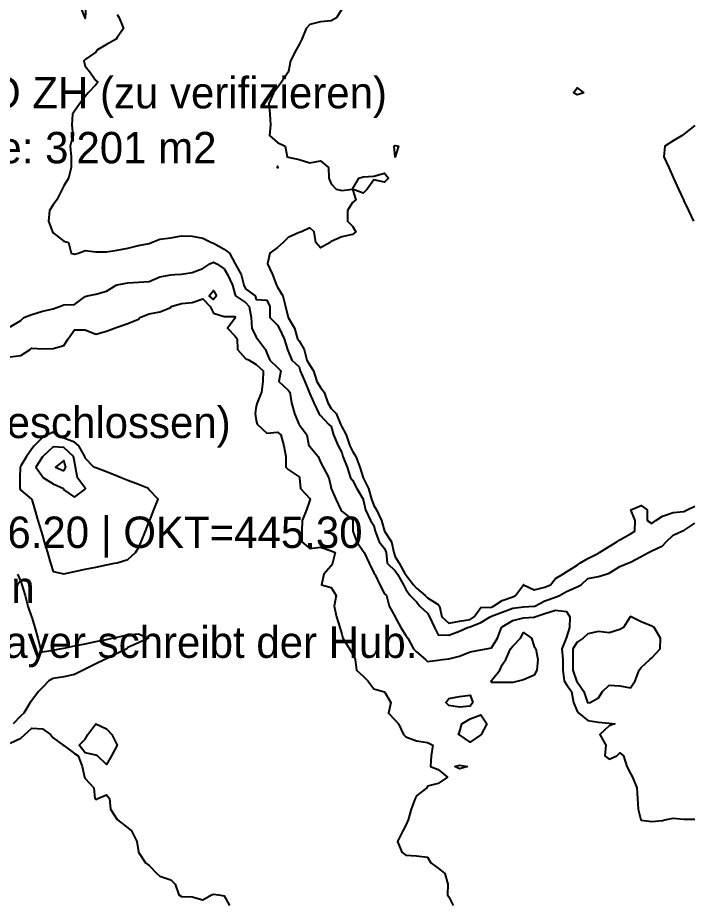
# Model space of a CAD drawing. Header units: metres. Extents: x 2681030 to 2681330, y 1246000 to 1246290.
# Drawn here: x 2681191.1 to 2681222.69, y 1246044.9 to 1246086.26 of the extents above; entities that cross this region are included whole.
import ezdxf

# ---------------------------------------------------------------- set-up
doc = ezdxf.new("R2010")
doc.units = ezdxf.units.M
doc.layers.add('BASIS_HOEHENLINIEN', color=8, linetype='Continuous')
doc.layers.add('BASIS_META', color=7, linetype='Continuous')

msp = doc.modelspace()

# ---------------------------------------------------------------- linework, layer by layer
at = {"layer": 'BASIS_HOEHENLINIEN'}
for points in [[(2681194.032, 1246086.75, 0), (2681194.237, 1246086.25, 0), (2681194.25, 1246086.229, 0), (2681194.273, 1246086.25, 0), (2681194.303, 1246086.75, 0)], [(2681206.25, 1246086.651, 0), (2681206.008, 1246086.25, 0), (2681205.75, 1246086.111, 0), (2681205.25, 1246086.073, 0), (2681204.75, 1246085.94, 0), (2681204.585, 1246085.75, 0), (2681204.388, 1246085.25, 0), (2681204.25, 1246085.004, 0), (2681204.11, 1246084.75, 0), (2681203.852, 1246084.25, 0), (2681203.762, 1246083.75, 0), (2681203.75, 1246083.715, 0), (2681203.424, 1246083.25, 0), (2681203.25, 1246083, 0), (2681203.051, 1246082.75, 0), (2681202.837, 1246082.25, 0), (2681202.881, 1246081.75, 0), (2681202.91, 1246081.25, 0), (2681202.87, 1246080.75, 0), (2681203.25, 1246080.427, 0), (2681203.597, 1246080.25, 0), (2681203.699, 1246079.75, 0), (2681203.75, 1246079.732, 0), (2681204.25, 1246079.625, 0), (2681204.75, 1246079.472, 0), (2681205.25, 1246079.562, 0), (2681205.631, 1246079.25, 0), (2681205.651, 1246078.75, 0), (2681205.75, 1246078.486, 0), (2681205.985, 1246078.25, 0), (2681206.25, 1246078.183, 0), (2681206.75, 1246078.248, 0), (2681206.909, 1246077.75, 0), (2681206.75, 1246077.619, 0), (2681206.52, 1246077.25, 0), (2681206.513, 1246076.75, 0), (2681206.75, 1246076.513, 0), (2681206.901, 1246076.25, 0), (2681206.75, 1246076.123, 0), (2681206.25, 1246076.015, 0), (2681205.75, 1246075.802, 0), (2681205.705, 1246075.75, 0), (2681205.25, 1246075.501, 0), (2681205.034, 1246075.75, 0), (2681204.958, 1246076.25, 0), (2681204.75, 1246076.441, 0), (2681204.36, 1246076.25, 0), (2681204.25, 1246076.214, 0), (2681203.75, 1246075.981, 0), (2681203.509, 1246075.75, 0), (2681203.25, 1246075.522, 0), (2681202.878, 1246075.25, 0), (2681202.771, 1246074.75, 0), (2681203.016, 1246074.25, 0), (2681203.198, 1246073.75, 0), (2681203.25, 1246073.658, 0), (2681203.491, 1246073.25, 0), (2681203.617, 1246072.75, 0), (2681203.739, 1246072.25, 0), (2681203.75, 1246072.235, 0), (2681204.034, 1246071.75, 0), (2681204.184, 1246071.25, 0), (2681204.25, 1246071.156, 0), (2681204.497, 1246070.75, 0), (2681204.616, 1246070.25, 0), (2681204.75, 1246070.013, 0), (2681204.931, 1246069.75, 0), (2681205.081, 1246069.25, 0), (2681205.25, 1246068.972, 0), (2681205.42, 1246068.75, 0), (2681205.603, 1246068.25, 0), (2681205.75, 1246067.99, 0), (2681205.982, 1246067.75, 0), (2681206.195, 1246067.25, 0), (2681206.25, 1246067.132, 0), (2681206.456, 1246066.75, 0), (2681206.632, 1246066.25, 0), (2681206.75, 1246065.986, 0), (2681206.905, 1246065.75, 0), (2681207.088, 1246065.25, 0), (2681207.249, 1246064.75, 0), (2681207.25, 1246064.749, 0), (2681207.497, 1246064.25, 0), (2681207.634, 1246063.75, 0), (2681207.75, 1246063.449, 0), (2681207.876, 1246063.25, 0), (2681208.113, 1246062.75, 0), (2681208.247, 1246062.25, 0), (2681208.25, 1246062.246, 0), (2681208.575, 1246061.75, 0), (2681208.682, 1246061.25, 0), (2681208.75, 1246061.046, 0), (2681208.936, 1246060.75, 0), (2681209.219, 1246060.25, 0), (2681209.25, 1246060.204, 0), (2681209.609, 1246059.75, 0), (2681209.75, 1246059.593, 0), (2681210.155, 1246059.25, 0), (2681210.25, 1246059.137, 0), (2681210.75, 1246058.817, 0), (2681210.814, 1246058.75, 0), (2681210.922, 1246058.25, 0), (2681211.25, 1246057.955, 0), (2681211.75, 1246058.051, 0), (2681212.25, 1246058.13, 0), (2681212.436, 1246058.25, 0), (2681212.75, 1246058.682, 0), (2681213.25, 1246058.704, 0), (2681213.337, 1246058.75, 0), (2681213.75, 1246059.017, 0), (2681214.25, 1246059.185, 0), (2681214.372, 1246059.25, 0), (2681214.744, 1246059.75, 0), (2681214.75, 1246059.754, 0), (2681214.753, 1246059.75, 0), (2681215.25, 1246059.512, 0), (2681215.75, 1246059.629, 0), (2681216.003, 1246059.75, 0), (2681216.25, 1246060.043, 0), (2681216.591, 1246060.25, 0), (2681216.75, 1246060.358, 0), (2681217.25, 1246060.671, 0), (2681217.379, 1246060.75, 0), (2681217.75, 1246060.974, 0), (2681218.25, 1246061.23, 0), (2681218.296, 1246061.25, 0), (2681218.75, 1246061.54, 0), (2681219.112, 1246061.75, 0), (2681219.25, 1246061.852, 0), (2681219.75, 1246062.131, 0), (2681219.948, 1246062.25, 0), (2681219.96, 1246062.75, 0), (2681219.761, 1246063.25, 0), (2681220.25, 1246063.458, 0), (2681220.53, 1246063.25, 0), (2681220.535, 1246062.75, 0), (2681220.75, 1246062.612, 0), (2681220.934, 1246062.75, 0), (2681221.25, 1246062.958, 0), (2681221.75, 1246063.132, 0), (2681222.25, 1246063.165, 0), (2681222.392, 1246063.25, 0), (2681222.75, 1246063.421, 0)], [(2681195.75, 1246086.41, 0), (2681195.847, 1246086.25, 0), (2681196.038, 1246085.75, 0), (2681195.75, 1246085.334, 0), (2681195.699, 1246085.25, 0), (2681195.25, 1246085.008, 0), (2681194.833, 1246084.75, 0), (2681194.75, 1246084.646, 0), (2681194.25, 1246084.301, 0), (2681194.192, 1246084.25, 0), (2681194.25, 1246084, 0), (2681194.456, 1246083.75, 0), (2681194.75, 1246083.33, 0), (2681194.845, 1246083.25, 0), (2681194.75, 1246083.128, 0), (2681194.392, 1246082.75, 0), (2681194.25, 1246082.581, 0), (2681194.006, 1246082.25, 0), (2681193.75, 1246081.886, 0), (2681193.663, 1246081.75, 0), (2681193.622, 1246081.25, 0), (2681193.667, 1246080.75, 0), (2681193.555, 1246080.25, 0), (2681193.603, 1246079.75, 0), (2681193.591, 1246079.25, 0), (2681193.47, 1246078.75, 0), (2681193.25, 1246078.396, 0), (2681193.172, 1246078.25, 0), (2681192.925, 1246077.75, 0), (2681192.75, 1246077.516, 0), (2681192.584, 1246077.25, 0), (2681192.537, 1246076.75, 0), (2681192.72, 1246076.25, 0), (2681192.75, 1246076.201, 0), (2681193.25, 1246075.812, 0), (2681193.476, 1246075.75, 0), (2681193.593, 1246075.25, 0), (2681193.75, 1246075.205, 0), (2681193.932, 1246075.25, 0), (2681194.25, 1246075.377, 0), (2681194.75, 1246075.305, 0), (2681195.25, 1246075.313, 0), (2681195.75, 1246075.39, 0), (2681196.25, 1246075.483, 0), (2681196.75, 1246075.608, 0), (2681197.25, 1246075.71, 0), (2681197.354, 1246075.75, 0), (2681197.75, 1246075.909, 0), (2681198.25, 1246075.964, 0), (2681198.75, 1246076.065, 0), (2681199.25, 1246076.04, 0), (2681199.75, 1246075.954, 0), (2681200.159, 1246075.75, 0), (2681200.25, 1246075.72, 0), (2681200.75, 1246075.434, 0), (2681200.996, 1246075.25, 0), (2681201.25, 1246074.778, 0), (2681201.264, 1246074.75, 0), (2681201.539, 1246074.25, 0), (2681201.675, 1246073.75, 0), (2681201.75, 1246073.577, 0), (2681202.196, 1246073.25, 0), (2681202.25, 1246073.084, 0), (2681202.75, 1246073.057, 0), (2681202.886, 1246072.75, 0), (2681202.893, 1246072.25, 0), (2681203.25, 1246071.883, 0), (2681203.317, 1246071.75, 0), (2681203.559, 1246071.25, 0), (2681203.713, 1246070.75, 0), (2681203.75, 1246070.668, 0), (2681203.916, 1246070.25, 0), (2681204.25, 1246069.93, 0), (2681204.31, 1246069.75, 0), (2681204.52, 1246069.25, 0), (2681204.724, 1246068.75, 0), (2681204.75, 1246068.675, 0), (2681204.95, 1246068.25, 0), (2681205.169, 1246067.75, 0), (2681205.25, 1246067.66, 0), (2681205.628, 1246067.25, 0), (2681205.75, 1246067.15, 0), (2681205.861, 1246066.75, 0), (2681206.076, 1246066.25, 0), (2681206.25, 1246065.935, 0), (2681206.298, 1246065.75, 0), (2681206.501, 1246065.25, 0), (2681206.659, 1246064.75, 0), (2681206.75, 1246064.632, 0), (2681206.954, 1246064.25, 0), (2681207.245, 1246063.75, 0), (2681207.25, 1246063.741, 0), (2681207.355, 1246063.25, 0), (2681207.599, 1246062.75, 0), (2681207.75, 1246062.523, 0), (2681207.816, 1246062.25, 0), (2681208, 1246061.75, 0), (2681208.25, 1246061.445, 0), (2681208.322, 1246061.25, 0), (2681208.373, 1246060.75, 0), (2681208.75, 1246060.392, 0), (2681208.854, 1246060.25, 0), (2681209.135, 1246059.75, 0), (2681209.25, 1246059.532, 0), (2681209.453, 1246059.25, 0), (2681209.75, 1246058.947, 0), (2681209.898, 1246058.75, 0), (2681210.25, 1246058.418, 0), (2681210.352, 1246058.25, 0), (2681210.583, 1246057.75, 0), (2681210.75, 1246057.409, 0), (2681211.25, 1246057.398, 0), (2681211.75, 1246057.579, 0), (2681212.134, 1246057.75, 0), (2681212.25, 1246057.778, 0), (2681212.75, 1246057.98, 0), (2681213.18, 1246058.25, 0), (2681213.25, 1246058.279, 0), (2681213.75, 1246058.468, 0), (2681214.25, 1246058.653, 0), (2681214.75, 1246058.721, 0), (2681215.25, 1246058.743, 0), (2681215.275, 1246058.75, 0), (2681215.75, 1246059, 0), (2681216.25, 1246059.168, 0), (2681216.426, 1246059.25, 0), (2681216.75, 1246059.435, 0), (2681217.25, 1246059.645, 0), (2681217.448, 1246059.75, 0), (2681217.75, 1246060.047, 0), (2681218.25, 1246060.132, 0), (2681218.612, 1246060.25, 0), (2681218.75, 1246060.286, 0), (2681219.25, 1246060.594, 0), (2681219.619, 1246060.75, 0), (2681219.75, 1246060.81, 0), (2681220.25, 1246061.071, 0), (2681220.585, 1246061.25, 0), (2681220.75, 1246061.339, 0), (2681221.25, 1246061.57, 0), (2681221.414, 1246061.75, 0), (2681221.75, 1246062.07, 0), (2681222.152, 1246062.25, 0), (2681222.25, 1246062.285, 0), (2681222.75, 1246062.62, 0)], [(2681217.565, 1246082.75, 0), (2681217.25, 1246082.655, 0), (2681217.087, 1246082.75, 0), (2681217.25, 1246082.987, 0), (2681217.565, 1246082.75, 0)], [(2681222.75, 1246081.219, 0), (2681222.25, 1246080.816, 0), (2681222.161, 1246080.75, 0), (2681221.75, 1246080.496, 0), (2681221.349, 1246080.25, 0), (2681221.304, 1246079.75, 0), (2681221.535, 1246079.25, 0), (2681221.75, 1246078.784, 0), (2681221.766, 1246078.75, 0), (2681221.996, 1246078.25, 0), (2681222.227, 1246077.75, 0), (2681222.25, 1246077.7, 0), (2681222.458, 1246077.25, 0), (2681222.688, 1246076.75, 0)], [(2681208.753, 1246079.75, 0), (2681208.75, 1246079.746, 0), (2681208.745, 1246079.75, 0), (2681208.7, 1246080.25, 0), (2681208.75, 1246080.284, 0), (2681208.901, 1246080.25, 0), (2681208.753, 1246079.75, 0)], [(2681203.25, 1246079.242, 0), (2681203.271, 1246079.25, 0), (2681203.25, 1246079.31, 0), (2681203.226, 1246079.25, 0), (2681203.25, 1246079.242, 0)], [(2681207.437, 1246078.25, 0), (2681207.25, 1246078.058, 0), (2681206.751, 1246078.25, 0), (2681207.054, 1246078.75, 0), (2681207.25, 1246078.814, 0), (2681207.75, 1246078.857, 0), (2681208.25, 1246078.997, 0), (2681208.428, 1246078.75, 0), (2681208.25, 1246078.573, 0), (2681207.75, 1246078.682, 0), (2681207.437, 1246078.25, 0)], [(2681190.75, 1246071.801, 0), (2681191.25, 1246072.103, 0), (2681191.378, 1246072.25, 0), (2681191.75, 1246072.376, 0), (2681192.25, 1246072.532, 0), (2681192.75, 1246072.642, 0), (2681193.053, 1246072.75, 0), (2681193.25, 1246072.827, 0), (2681193.75, 1246072.843, 0), (2681194.25, 1246073.219, 0), (2681194.357, 1246073.25, 0), (2681194.75, 1246073.336, 0), (2681195.25, 1246073.481, 0), (2681195.707, 1246073.75, 0), (2681195.75, 1246073.767, 0), (2681196.25, 1246073.866, 0), (2681196.75, 1246073.889, 0), (2681197.25, 1246073.931, 0), (2681197.75, 1246074.146, 0), (2681198.25, 1246074.24, 0), (2681198.439, 1246074.25, 0), (2681198.75, 1246074.276, 0), (2681199.25, 1246074.35, 0), (2681199.75, 1246074.536, 0), (2681200.083, 1246074.75, 0), (2681200.25, 1246074.828, 0), (2681200.409, 1246074.75, 0), (2681200.75, 1246074.513, 0), (2681200.912, 1246074.25, 0), (2681201.146, 1246073.75, 0), (2681201.25, 1246073.353, 0), (2681201.286, 1246073.25, 0), (2681201.75, 1246072.947, 0), (2681201.92, 1246072.75, 0), (2681202.009, 1246072.25, 0), (2681202.047, 1246071.75, 0), (2681202.25, 1246071.328, 0), (2681202.303, 1246071.25, 0), (2681202.678, 1246070.75, 0), (2681202.75, 1246070.571, 0), (2681202.888, 1246070.25, 0), (2681203.25, 1246069.904, 0), (2681203.395, 1246069.75, 0), (2681203.313, 1246069.25, 0), (2681203.75, 1246068.84, 0), (2681203.828, 1246068.75, 0), (2681203.896, 1246068.25, 0), (2681204.046, 1246067.75, 0), (2681204.247, 1246067.25, 0), (2681204.25, 1246067.246, 0), (2681204.616, 1246066.75, 0), (2681204.707, 1246066.25, 0), (2681204.75, 1246066.205, 0), (2681205.142, 1246065.75, 0), (2681205.25, 1246065.473, 0), (2681205.386, 1246065.25, 0), (2681205.651, 1246064.75, 0), (2681205.75, 1246064.268, 0), (2681205.76, 1246064.25, 0), (2681205.976, 1246063.75, 0), (2681206.199, 1246063.25, 0), (2681206.25, 1246063.187, 0), (2681206.75, 1246062.779, 0), (2681206.769, 1246062.75, 0), (2681206.759, 1246062.25, 0), (2681206.956, 1246061.75, 0), (2681207.25, 1246061.312, 0), (2681207.29, 1246061.25, 0), (2681207.526, 1246060.75, 0), (2681207.75, 1246060.305, 0), (2681207.797, 1246060.25, 0), (2681208.023, 1246059.75, 0), (2681208.25, 1246059.32, 0), (2681208.341, 1246059.25, 0), (2681208.463, 1246058.75, 0), (2681208.743, 1246058.25, 0), (2681208.75, 1246058.23, 0), (2681209.013, 1246057.75, 0), (2681209.25, 1246057.372, 0), (2681209.345, 1246057.25, 0), (2681209.596, 1246056.75, 0), (2681209.75, 1246056.608, 0), (2681210.17, 1246056.25, 0), (2681210.25, 1246056.158, 0), (2681210.75, 1246056.224, 0), (2681210.964, 1246056.25, 0), (2681211.25, 1246056.289, 0), (2681211.75, 1246056.408, 0), (2681212.25, 1246056.606, 0), (2681212.75, 1246056.7, 0), (2681213.022, 1246056.75, 0), (2681213.25, 1246056.792, 0), (2681213.524, 1246057.25, 0), (2681213.716, 1246057.75, 0), (2681213.75, 1246057.778, 0), (2681214.25, 1246058.079, 0), (2681214.75, 1246058.205, 0), (2681215.25, 1246058.24, 0), (2681215.273, 1246058.25, 0), (2681215.75, 1246058.401, 0), (2681216.25, 1246058.558, 0), (2681216.75, 1246058.492, 0), (2681216.907, 1246058.25, 0), (2681216.904, 1246057.75, 0), (2681216.75, 1246057.292, 0), (2681216.736, 1246057.25, 0), (2681216.546, 1246056.75, 0), (2681216.587, 1246056.25, 0), (2681216.591, 1246055.75, 0), (2681216.645, 1246055.25, 0), (2681216.75, 1246055.091, 0), (2681216.983, 1246054.75, 0), (2681217.083, 1246054.25, 0), (2681217.25, 1246053.838, 0), (2681217.33, 1246053.75, 0), (2681217.75, 1246053.397, 0), (2681218.25, 1246053.33, 0), (2681218.75, 1246053.27, 0), (2681219.024, 1246053.25, 0), (2681218.75, 1246053.156, 0), (2681218.311, 1246052.75, 0), (2681218.6, 1246052.25, 0), (2681218.551, 1246051.75, 0), (2681218.75, 1246051.6, 0), (2681219.113, 1246051.75, 0), (2681219.25, 1246051.891, 0), (2681219.424, 1246051.75, 0), (2681219.58, 1246051.25, 0), (2681219.75, 1246050.917, 0), (2681219.836, 1246050.75, 0), (2681220.045, 1246050.25, 0), (2681220.073, 1246049.75, 0), (2681220.109, 1246049.25, 0), (2681220.225, 1246048.75, 0), (2681220.25, 1246048.741, 0), (2681220.75, 1246048.673, 0), (2681221.25, 1246048.719, 0), (2681221.349, 1246048.75, 0), (2681221.75, 1246048.833, 0), (2681222.25, 1246048.791, 0), (2681222.75, 1246048.786, 0)], [(2681200.396, 1246073.25, 0), (2681200.25, 1246073.08, 0), (2681200.055, 1246073.25, 0), (2681200.25, 1246073.502, 0), (2681200.396, 1246073.25, 0)], [(2681190.75, 1246070.4, 0), (2681191.25, 1246070.473, 0), (2681191.685, 1246070.75, 0), (2681191.75, 1246070.813, 0), (2681192.25, 1246070.779, 0), (2681192.75, 1246070.791, 0), (2681193.25, 1246070.941, 0), (2681193.459, 1246071.25, 0), (2681193.75, 1246071.671, 0), (2681194.25, 1246071.667, 0), (2681194.75, 1246071.47, 0), (2681195.25, 1246071.599, 0), (2681195.621, 1246071.75, 0), (2681195.75, 1246071.792, 0), (2681196.25, 1246071.966, 0), (2681196.75, 1246072.159, 0), (2681196.811, 1246072.25, 0), (2681197.25, 1246072.411, 0), (2681197.75, 1246072.504, 0), (2681198.25, 1246072.703, 0), (2681198.273, 1246072.75, 0), (2681198.75, 1246072.892, 0), (2681199.25, 1246072.939, 0), (2681199.75, 1246073.115, 0), (2681200.092, 1246072.75, 0), (2681200.25, 1246072.451, 0), (2681200.75, 1246072.287, 0), (2681201.25, 1246072.287, 0), (2681201.267, 1246072.25, 0), (2681201.25, 1246072.203, 0), (2681200.913, 1246071.75, 0), (2681201.25, 1246071.392, 0), (2681201.355, 1246071.25, 0), (2681201.375, 1246070.75, 0), (2681201.75, 1246070.329, 0), (2681201.919, 1246070.25, 0), (2681202.25, 1246070.04, 0), (2681202.577, 1246069.75, 0), (2681202.565, 1246069.25, 0), (2681202.489, 1246068.75, 0), (2681202.297, 1246068.25, 0), (2681202.25, 1246068.101, 0), (2681202.199, 1246067.75, 0), (2681202.25, 1246067.43, 0), (2681202.292, 1246067.25, 0), (2681202.75, 1246066.842, 0), (2681203.25, 1246066.879, 0), (2681203.395, 1246066.75, 0), (2681203.54, 1246066.25, 0), (2681203.629, 1246065.75, 0), (2681203.64, 1246065.25, 0), (2681203.75, 1246065.133, 0), (2681204.25, 1246064.789, 0), (2681204.274, 1246064.75, 0), (2681204.319, 1246064.25, 0), (2681204.75, 1246063.786, 0), (2681204.765, 1246063.75, 0), (2681204.75, 1246063.703, 0), (2681204.601, 1246063.25, 0), (2681204.392, 1246062.75, 0), (2681204.382, 1246062.25, 0), (2681204.376, 1246061.75, 0), (2681204.75, 1246061.45, 0), (2681205.25, 1246061.504, 0), (2681205.75, 1246061.329, 0), (2681205.94, 1246061.25, 0), (2681205.817, 1246060.75, 0), (2681205.75, 1246060.633, 0), (2681205.404, 1246060.25, 0), (2681205.296, 1246059.75, 0), (2681205.75, 1246059.623, 0), (2681205.991, 1246059.25, 0), (2681205.898, 1246058.75, 0), (2681205.998, 1246058.25, 0), (2681206.155, 1246057.75, 0), (2681206.25, 1246057.442, 0), (2681206.298, 1246057.25, 0), (2681206.612, 1246056.75, 0), (2681206.75, 1246056.518, 0), (2681206.882, 1246056.25, 0), (2681206.932, 1246055.75, 0), (2681207.25, 1246055.48, 0), (2681207.473, 1246055.25, 0), (2681207.75, 1246054.876, 0), (2681208.192, 1246054.75, 0), (2681208.25, 1246054.735, 0), (2681208.539, 1246054.25, 0), (2681208.437, 1246053.75, 0), (2681208.75, 1246053.41, 0), (2681208.898, 1246053.25, 0), (2681209.143, 1246052.75, 0), (2681209.25, 1246052.637, 0), (2681209.75, 1246052.445, 0), (2681210.25, 1246052.37, 0), (2681210.503, 1246052.25, 0), (2681210.428, 1246051.75, 0), (2681210.401, 1246051.25, 0), (2681210.75, 1246051.116, 0), (2681211.196, 1246050.75, 0), (2681210.75, 1246050.45, 0), (2681210.25, 1246050.327, 0), (2681210.225, 1246050.25, 0), (2681209.75, 1246049.878, 0), (2681209.679, 1246049.75, 0), (2681209.499, 1246049.25, 0), (2681209.358, 1246048.75, 0), (2681209.25, 1246048.502, 0), (2681209.105, 1246048.25, 0), (2681208.856, 1246047.75, 0), (2681209.065, 1246047.25, 0), (2681209.25, 1246047.104, 0), (2681209.75, 1246047.071, 0), (2681210.25, 1246047.007, 0), (2681210.408, 1246046.75, 0), (2681210.75, 1246046.502, 0), (2681211.064, 1246046.25, 0), (2681211.21, 1246045.75, 0), (2681211.189, 1246045.25, 0), (2681211.25, 1246045.151, 0), (2681211.464, 1246044.75, 0)], [(2681195.25, 1246060.673, 0), (2681195.626, 1246060.75, 0), (2681195.75, 1246060.775, 0), (2681196.25, 1246060.928, 0), (2681196.6, 1246061.25, 0), (2681196.75, 1246061.474, 0), (2681196.875, 1246061.75, 0), (2681197.072, 1246062.25, 0), (2681197.25, 1246062.702, 0), (2681197.269, 1246062.75, 0), (2681197.466, 1246063.25, 0), (2681197.663, 1246063.75, 0), (2681197.25, 1246064.189, 0), (2681197.217, 1246064.25, 0), (2681196.75, 1246064.433, 0), (2681196.25, 1246064.624, 0), (2681195.94, 1246064.75, 0), (2681195.75, 1246064.825, 0), (2681195.25, 1246065.02, 0), (2681194.75, 1246065.216, 0), (2681194.663, 1246065.25, 0), (2681194.25, 1246065.672, 0), (2681194.23, 1246065.75, 0), (2681193.95, 1246066.25, 0), (2681193.75, 1246066.417, 0), (2681193.25, 1246066.605, 0), (2681192.906, 1246066.75, 0), (2681192.75, 1246066.874, 0), (2681192.49, 1246066.75, 0), (2681192.25, 1246066.627, 0), (2681191.87, 1246066.25, 0), (2681191.75, 1246066.109, 0), (2681191.501, 1246065.75, 0), (2681191.25, 1246065.315, 0), (2681191.213, 1246065.25, 0), (2681191.202, 1246064.75, 0), (2681191.194, 1246064.25, 0), (2681191.25, 1246064.177, 0), (2681191.744, 1246063.75, 0), (2681191.75, 1246063.731, 0), (2681191.893, 1246063.25, 0), (2681192.041, 1246062.75, 0), (2681192.189, 1246062.25, 0), (2681192.25, 1246062.045, 0), (2681192.338, 1246061.75, 0), (2681192.486, 1246061.25, 0), (2681192.634, 1246060.75, 0), (2681192.75, 1246060.36, 0), (2681193.25, 1246060.264, 0), (2681193.75, 1246060.367, 0), (2681194.25, 1246060.469, 0), (2681194.75, 1246060.571, 0), (2681195.25, 1246060.673, 0)], [(2681194.25, 1246064.212, 0), (2681194.269, 1246064.25, 0), (2681194.25, 1246064.265, 0), (2681193.893, 1246064.75, 0), (2681193.804, 1246065.25, 0), (2681193.75, 1246065.514, 0), (2681193.704, 1246065.75, 0), (2681193.25, 1246066.162, 0), (2681192.75, 1246066.192, 0), (2681192.274, 1246065.75, 0), (2681192.25, 1246065.722, 0), (2681191.94, 1246065.25, 0), (2681192.25, 1246064.805, 0), (2681192.307, 1246064.75, 0), (2681192.75, 1246064.46, 0), (2681193.231, 1246064.25, 0), (2681193.25, 1246064.184, 0), (2681193.75, 1246063.844, 0), (2681194.25, 1246064.212, 0)], [(2681193.25, 1246065.078, 0), (2681193.347, 1246065.25, 0), (2681193.25, 1246065.558, 0), (2681192.86, 1246065.25, 0), (2681193.25, 1246065.078, 0)], [(2681191.084, 1246060.25, 0), (2681191.25, 1246059.906, 0), (2681191.296, 1246059.75, 0), (2681191.445, 1246059.25, 0), (2681191.563, 1246058.75, 0), (2681191.735, 1246058.25, 0), (2681191.75, 1246058.221, 0), (2681191.89, 1246057.75, 0), (2681192.038, 1246057.25, 0), (2681192.168, 1246056.75, 0), (2681192.25, 1246056.606, 0), (2681192.75, 1246056.685, 0), (2681193.066, 1246056.75, 0), (2681193.25, 1246056.788, 0), (2681193.75, 1246056.89, 0), (2681194.25, 1246056.992, 0), (2681194.75, 1246057.094, 0), (2681195.25, 1246057.183, 0), (2681195.513, 1246057.25, 0), (2681195.75, 1246057.298, 0), (2681196.25, 1246057.401, 0), (2681196.75, 1246057.454, 0), (2681197.214, 1246057.25, 0), (2681196.75, 1246057.035, 0), (2681196.25, 1246056.81, 0), (2681196.194, 1246056.75, 0), (2681195.75, 1246056.539, 0), (2681195.25, 1246056.287, 0), (2681195.174, 1246056.25, 0), (2681194.75, 1246056.044, 0), (2681194.25, 1246055.797, 0), (2681194.154, 1246055.75, 0), (2681193.75, 1246055.552, 0), (2681193.25, 1246055.444, 0), (2681192.75, 1246055.366, 0), (2681192.558, 1246055.25, 0), (2681192.25, 1246054.943, 0), (2681192.063, 1246054.75, 0), (2681191.75, 1246054.343, 0), (2681191.676, 1246054.25, 0), (2681191.39, 1246053.75, 0), (2681191.25, 1246053.617, 0), (2681190.89, 1246053.25, 0)], [(2681217.75, 1246054.233, 0), (2681217.857, 1246054.25, 0), (2681218.25, 1246054.46, 0), (2681218.434, 1246054.75, 0), (2681218.75, 1246055.047, 0), (2681219.25, 1246055.022, 0), (2681219.75, 1246054.934, 0), (2681219.969, 1246055.25, 0), (2681220.149, 1246055.75, 0), (2681220.25, 1246055.886, 0), (2681220.658, 1246056.25, 0), (2681220.75, 1246056.326, 0), (2681221.135, 1246056.75, 0), (2681221.149, 1246057.25, 0), (2681220.855, 1246057.75, 0), (2681220.75, 1246057.818, 0), (2681220.25, 1246058.012, 0), (2681219.78, 1246058.25, 0), (2681219.75, 1246058.271, 0), (2681219.729, 1246058.25, 0), (2681219.428, 1246057.75, 0), (2681219.25, 1246057.649, 0), (2681218.75, 1246057.497, 0), (2681218.25, 1246057.561, 0), (2681217.75, 1246057.447, 0), (2681217.532, 1246057.25, 0), (2681217.25, 1246057.06, 0), (2681217.054, 1246056.75, 0), (2681217.053, 1246056.25, 0), (2681217.057, 1246055.75, 0), (2681217.22, 1246055.25, 0), (2681217.25, 1246055.205, 0), (2681217.561, 1246054.75, 0), (2681217.734, 1246054.25, 0), (2681217.75, 1246054.233, 0)], [(2681214.56, 1246055.25, 0), (2681214.25, 1246055.18, 0), (2681213.75, 1246055.176, 0), (2681213.25, 1246055.178, 0), (2681213.23, 1246055.25, 0), (2681213.25, 1246055.264, 0), (2681213.634, 1246055.75, 0), (2681213.75, 1246056.002, 0), (2681213.92, 1246056.25, 0), (2681214.141, 1246056.75, 0), (2681214.25, 1246056.884, 0), (2681214.611, 1246057.25, 0), (2681214.75, 1246057.516, 0), (2681215.124, 1246057.25, 0), (2681215.25, 1246056.868, 0), (2681215.324, 1246056.75, 0), (2681215.414, 1246056.25, 0), (2681215.365, 1246055.75, 0), (2681215.25, 1246055.522, 0), (2681214.75, 1246055.295, 0), (2681214.56, 1246055.25, 0)], [(2681212.373, 1246054.25, 0), (2681212.25, 1246054.07, 0), (2681211.75, 1246054.025, 0), (2681211.25, 1246054.099, 0), (2681211.116, 1246054.25, 0), (2681211.25, 1246054.431, 0), (2681211.75, 1246054.519, 0), (2681212.25, 1246054.584, 0), (2681212.373, 1246054.25, 0)], [(2681212.763, 1246052.75, 0), (2681212.75, 1246052.731, 0), (2681212.25, 1246052.384, 0), (2681211.75, 1246052.724, 0), (2681211.708, 1246052.75, 0), (2681211.75, 1246052.857, 0), (2681211.863, 1246053.25, 0), (2681212.25, 1246053.48, 0), (2681212.75, 1246053.66, 0), (2681213.038, 1246053.25, 0), (2681212.763, 1246052.75, 0)], [(2681190.75, 1246052.334, 0), (2681191.25, 1246052.576, 0), (2681191.425, 1246052.75, 0), (2681191.75, 1246053.045, 0), (2681192.25, 1246053.01, 0), (2681192.623, 1246052.75, 0), (2681192.75, 1246052.592, 0), (2681193.218, 1246052.25, 0), (2681193.25, 1246052.225, 0), (2681193.75, 1246051.855, 0), (2681193.919, 1246051.75, 0), (2681194.106, 1246051.25, 0), (2681194.227, 1246050.75, 0), (2681194.25, 1246050.689, 0), (2681194.659, 1246050.25, 0), (2681194.71, 1246049.75, 0), (2681194.75, 1246049.703, 0), (2681194.844, 1246049.75, 0), (2681195.25, 1246049.919, 0), (2681195.388, 1246049.75, 0), (2681195.434, 1246049.25, 0), (2681195.75, 1246048.769, 0), (2681195.768, 1246048.75, 0), (2681196.25, 1246048.384, 0), (2681196.424, 1246048.25, 0), (2681196.664, 1246047.75, 0), (2681196.75, 1246047.255, 0), (2681196.752, 1246047.25, 0), (2681197.065, 1246046.75, 0), (2681197.25, 1246046.618, 0), (2681197.597, 1246046.25, 0), (2681197.75, 1246046.131, 0), (2681198.25, 1246045.951, 0), (2681198.454, 1246045.75, 0), (2681198.634, 1246045.25, 0), (2681198.75, 1246045.18, 0), (2681199.25, 1246045.153, 0), (2681199.75, 1246045.013, 0), (2681200.158, 1246045.25, 0), (2681200.25, 1246045.289, 0), (2681200.482, 1246045.25, 0), (2681200.75, 1246045.207, 0), (2681201.002, 1246044.75, 0)], [(2681195.483, 1246051.75, 0), (2681195.25, 1246051.338, 0), (2681194.832, 1246051.75, 0), (2681194.75, 1246051.786, 0), (2681194.25, 1246051.892, 0), (2681193.967, 1246052.25, 0), (2681194.25, 1246052.532, 0), (2681194.372, 1246052.75, 0), (2681194.742, 1246053.25, 0), (2681194.75, 1246053.253, 0), (2681194.757, 1246053.25, 0), (2681195.25, 1246053.011, 0), (2681195.498, 1246052.75, 0), (2681195.749, 1246052.25, 0), (2681195.483, 1246051.75, 0)], [(2681212.137, 1246051.25, 0), (2681211.75, 1246051.145, 0), (2681211.531, 1246051.25, 0), (2681211.75, 1246051.314, 0), (2681212.137, 1246051.25, 0)]]:
    msp.add_polyline3d(points, dxfattribs=at)

# ---------------------------------------------------------------- texts
at = {"layer": 'BASIS_META'}
for s, p in [('EGRID: CH279171889977   Parzelle: WD5381   Zone: BZO ZH (zu verifizieren)', (2681139.3, 1246082.019)), ("Koordinaten: LV95 (EPSG:2056)' Einheit Meter   ·   Parzelle: 3'201 m2", (2681139.3, 1246079.45)), ('  EIN_VOL_A/_B/_C        Volumen-Grundriss je Variante (geschlossen)', (2681139.3, 1246066.605)), ('  EIN_HOEHEN   Text je Volumen:  V-A | TH=12.50 | FH=16.20 | OKT=445.30', (2681139.3, 1246061.467)), ('  EIN_HOEHENLINIEN/NOTIZ eigene Koten / Anmerkungen', (2681139.3, 1246058.898)), ('BASIS_-Layer sind gesperrt (amtliche Grundlage). AUS_-Layer schreibt der Hub.', (2681139.3, 1246056.329))]:
    msp.add_text(s, height=1.468, dxfattribs=at).set_placement(p)

doc.saveas('drawing.dxf')
